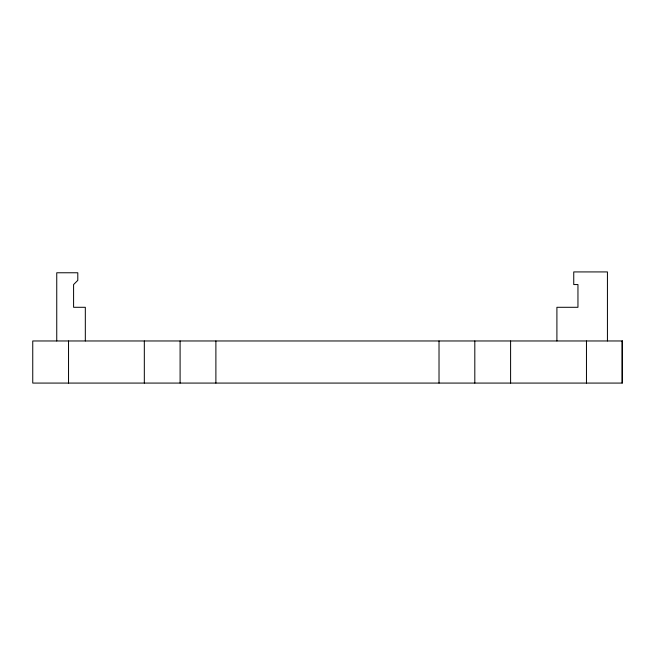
<?xml version="1.0" encoding="UTF-8"?>
<svg xmlns="http://www.w3.org/2000/svg" width="655" height="655" viewBox="0 0 655 655"><rect width="100%" height="100%" fill="white"/><g stroke="black" fill="none" stroke-linecap="round" stroke-linejoin="round"><path stroke-width="0.98" d="M622.168 340.968L622.168 383.077M607.431 340.968L607.431 271.923L573.747 271.923L573.747 284.557L577.956 284.557L577.956 307.293L556.906 307.293L556.906 340.968M586.462 340.968L586.462 383.077M510.597 340.968L510.597 383.077M474.809 340.968L474.809 383.077M439.022 340.968L439.022 383.077M215.888 340.968L215.888 383.077M180.1 340.968L180.1 383.077M144.321 340.968L144.321 383.077M85.322 340.968L85.322 307.293L73.589 307.293L73.589 284.557L77.798 280.348L77.798 272.767L56.748 272.767L56.748 340.968M68.538 340.968L68.538 383.077M622.25 340.968L32.75 340.968L32.75 383.077L622.25 383.077L622.25 340.968"/></g></svg>
